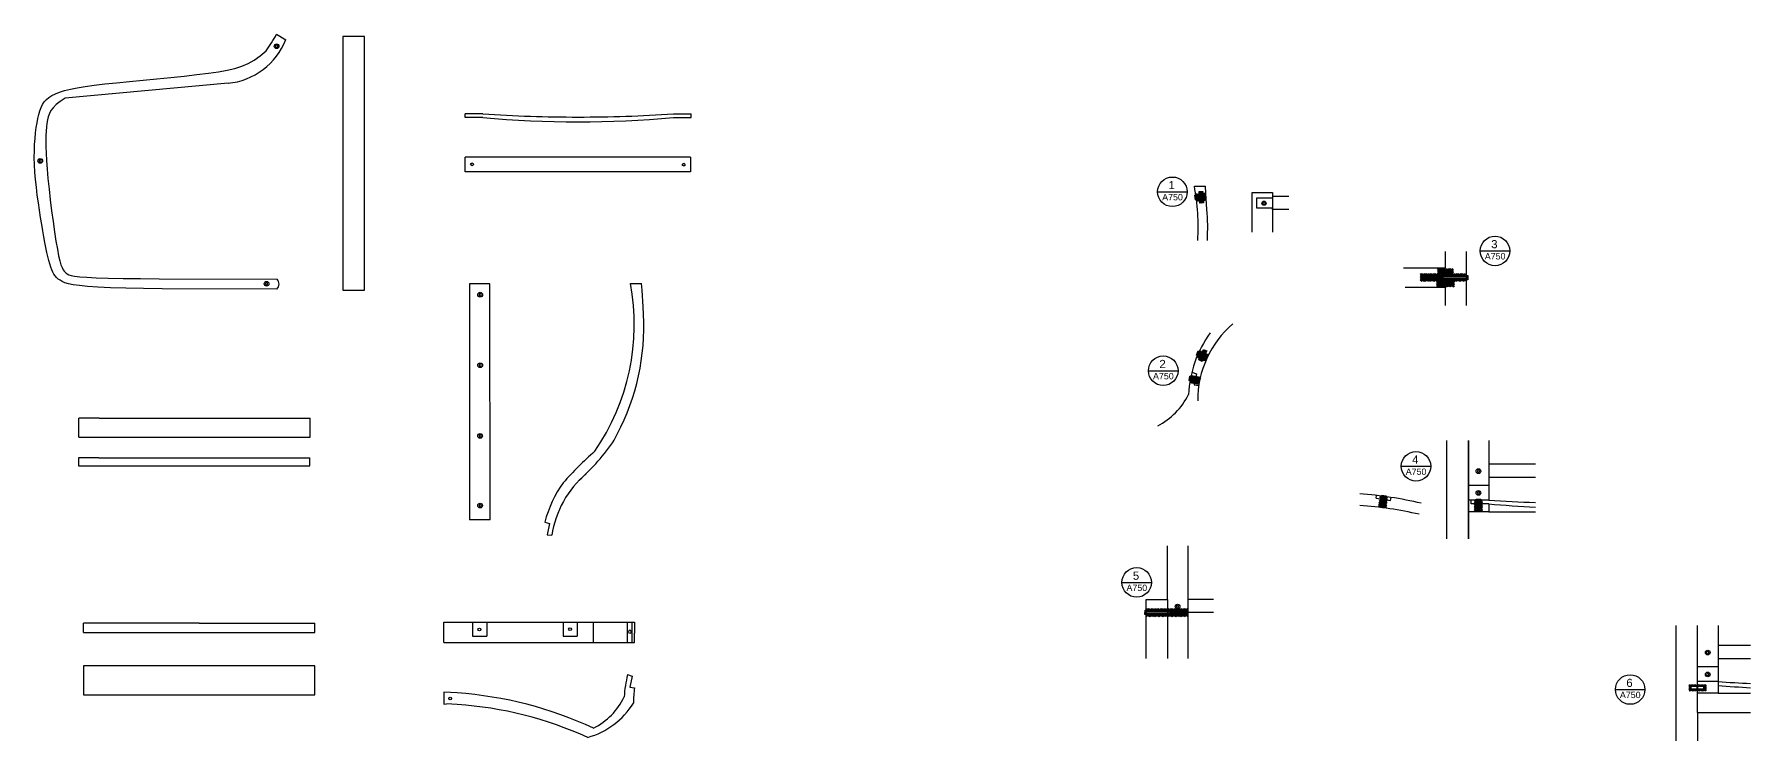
# Model space of a CAD drawing. Header units: centimetres. Extents: x 19 to 965, y 124 to 432.
# Drawn here: x 544.3 to 965, y 133.1 to 306.4 of the extents above; entities that cross this region are included whole.
import ezdxf
from ezdxf.enums import TextEntityAlignment as Align

# ---------------------------------------------------------------- set-up
doc = ezdxf.new("R2010")
doc.units = ezdxf.units.CM
doc.header["$MEASUREMENT"] = 0
doc.linetypes.add('HIDDEN2', pattern=[0.1875, 0.125, -0.0625])
for name, color, linetype, lineweight in [('A-ANNO-SYMB', 5, 'Continuous', 18), ('A-FURN', 8, 'Continuous', 18), ('linee di prospetto', 6, 'Continuous', 18), ('retini', 245, 'Continuous', 18)]:
    doc.layers.add(name, color=color, linetype=linetype, lineweight=lineweight)
doc.layers.add('viti e cerniere', color=3, linetype='Continuous')
doc.styles.get("Standard").update_dxf_attribs({"font": 'Arial.ttf'})

msp = doc.modelspace()

# ---------------------------------------------------------------- hatches: boundary and pattern name
at = {"layer": 'retini'}
h = msp.add_hatch(dxfattribs=at)
h.set_pattern_fill('ANSI31', color=256, scale=0.7)
h.set_pattern_definition([(45, (622.10907, 24.98817), (-0.061871843, 0.061871843), [])])
h.paths.add_polyline_path([(829.88, 267.27), (829.02, 267.17), (829.1, 266.68), (829.91, 266.78)])
h.paths.add_polyline_path([(830.76, 267.37), (829.88, 267.27), (829.91, 266.78), (830.79, 266.9)])
h.paths.add_polyline_path([(831.45, 267.45), (830.76, 267.37), (830.79, 266.9), (831.18, 266.95), (831.26, 266.3), (830.83, 266.24), (830.87, 265.57), (831.56, 265.65)])
h.paths.add_polyline_path([(830.83, 266.24), (829.95, 266.11), (829.99, 265.48), (830.87, 265.57)])
h.paths.add_polyline_path([(829.95, 266.11), (829.18, 265.99), (829.26, 265.4), (829.99, 265.48)])
h = msp.add_hatch(dxfattribs=at)
h.set_pattern_fill('ANSI31', color=256)
h.set_pattern_definition([(45, (622.10907, 24.98817), (-0.08838835, 0.08838835), [])])
h.paths.add_polyline_path([(830.73, 267.82), (829.85, 267.76), (829.88, 267.27), (830.76, 267.37)])
h.paths.add_polyline_path([(830.87, 265.57), (829.99, 265.48), (830.02, 264.96), (830.91, 265.02)])
h = msp.add_hatch(dxfattribs=at)
h.set_pattern_fill('ANSI31', color=256, scale=0.7, angle=-30.7874)
h.set_pattern_definition([(14.21258, (528.271155, 126.68228), (-0.02148302, 0.084821753), [])])
h.paths.add_polyline_path([(830.78, 228.47), (829.99, 228.82), (829.8, 228.36), (830.55, 228.04)])
h.paths.add_polyline_path([(831.58, 228.11), (830.78, 228.47), (830.55, 228.04), (831.37, 227.68)])
h.paths.add_polyline_path([(832.22, 227.82), (831.58, 228.11), (831.37, 227.68), (831.73, 227.53), (831.47, 226.93), (831.06, 227.1), (830.76, 226.5), (831.38, 226.22)])
h.paths.add_polyline_path([(831.06, 227.1), (830.24, 227.44), (829.95, 226.87), (830.76, 226.5)])
h.paths.add_polyline_path([(830.24, 227.44), (829.52, 227.73), (829.28, 227.18), (829.95, 226.87)])
h = msp.add_hatch(dxfattribs=at)
h.set_pattern_fill('ANSI31', color=256, scale=1.5)
h.set_pattern_definition([(45, (642.47346, 37.89334), (-0.13258252, 0.13258252), [])])
h.paths.add_polyline_path([(831.7, 228.68), (830.89, 229.04), (830.67, 228.54), (831.48, 228.19)])
h.paths.add_polyline_path([(830.72, 226.49), (829.92, 226.86), (829.75, 226.48), (830.56, 226.12)])
h = msp.add_hatch(dxfattribs=at)
h.set_pattern_fill('ANSI31', color=256, scale=0.7, angle=-17.4463)
h.set_pattern_definition([(27.553725, (557.85968, 53.712), (-0.040475762, 0.077575529), [])])
h.paths.add_polyline_path([(828.71, 222.55), (827.86, 222.72), (827.79, 222.22), (828.6, 222.08)])
h.paths.add_polyline_path([(829.58, 222.39), (828.71, 222.55), (828.6, 222.08), (829.47, 221.93)])
h.paths.add_polyline_path([(830.27, 222.26), (829.58, 222.39), (829.47, 221.93), (829.86, 221.86), (829.74, 221.22), (829.31, 221.29), (829.15, 220.64), (829.82, 220.5)])
h.paths.add_polyline_path([(829.31, 221.29), (828.43, 221.43), (828.28, 220.81), (829.15, 220.64)])
h.paths.add_polyline_path([(828.43, 221.43), (827.66, 221.55), (827.56, 220.95), (828.28, 220.81)])
h = msp.add_hatch(dxfattribs=at)
h.set_pattern_fill('ANSI31', color=256, scale=2)
h.set_pattern_definition([(45, (635.38467, -137.8833), (-0.1767767, 0.1767767), [])])
h.paths.add_polyline_path([(897.95, 192.05), (897.28, 192.05), (897.28, 191.18), (897.95, 191.18)])
h.paths.add_polyline_path([(897.95, 191.18), (897.28, 191.18), (897.28, 189.35), (899.26, 189.35), (899.26, 191.18), (898.67, 191.18), (898.67, 189.94), (897.95, 189.94)])
h.paths.add_polyline_path([(899.26, 192.03), (898.67, 192.05), (898.67, 191.18), (899.26, 191.18)])
h = msp.add_hatch(dxfattribs=at)
h.set_pattern_fill('ANSI31', color=256, scale=2)
h.paths.add_polyline_path([(822.05, 165.26), (822.08, 165.26), (822.08, 165.55), (816.91, 165.55), (816.9, 165), (822.05, 165)])
h.paths.add_polyline_path([(822.04, 164.15), (816.87, 164.15), (816.87, 163.52), (822.08, 163.52), (822.08, 163.86), (822.04, 163.86)])
h.paths.add_polyline_path([(824.22, 165.45), (824.11, 165.55), (822.08, 165.55), (822.08, 165.26), (822.29, 165.26), (822.29, 165.01), (826.86, 165.01), (826.86, 164.15), (822.3, 164.15), (822.3, 163.86), (822.08, 163.86), (822.08, 163.52), (827.02, 163.52), (827.02, 165.55), (824.97, 165.55), (824.77, 165.42), (824.5, 165.38)])

# ---------------------------------------------------------------- linework, layer by layer
at = {"layer": 'A-ANNO-SYMB', "linetype": 'Continuous', "lineweight": 20}
for centre in [(823.29, 267.73), (902.36, 253.22), (821.04, 223.83), (882.99, 200.4), (814.54, 171.91), (935.49, 145.63)]:
    msp.add_circle(centre, 3.62, dxfattribs=at)
at = {"layer": 'A-FURN'}
for p, q in [((603.72, 306.36), (605.96, 305.04)), ((595.2, 298.55), (596.75, 299.22)), ((596.75, 299.22), (598.23, 300.05)), ((598.23, 300.05), (599.7, 301.07)), ((599.7, 301.07), (601.2, 302.29)), ((561.6, 294.17), (564.5, 294.49)), ((564.5, 294.49), (567.66, 294.81)), ((567.66, 294.81), (570.99, 295.13)), ((570.99, 295.13), (574.4, 295.46)), ((574.4, 295.46), (577.79, 295.79)), ((577.79, 295.79), (581.09, 296.12)), ((581.09, 296.12), (584.19, 296.46)), ((584.19, 296.46), (587.01, 296.81)), ((587.01, 296.81), (589.47, 297.16)), ((589.47, 297.16), (591.62, 297.55)), ((591.62, 297.55), (593.51, 298)), ((593.51, 298), (595.2, 298.55)), ((546.79, 289.76), (547.31, 290.34)), ((547.31, 290.34), (547.92, 290.86)), ((547.92, 290.86), (548.66, 291.33)), ((548.66, 291.33), (549.52, 291.77)), ((549.52, 291.77), (550.55, 292.17)), ((550.55, 292.17), (551.76, 292.55)), ((551.92, 290.69), (550.68, 289.88)), ((551.76, 292.55), (553.19, 292.9)), ((591.83, 294.34), (551.92, 290.69)), ((553.19, 292.9), (554.86, 293.23)), ((554.86, 293.23), (556.8, 293.55)), ((556.8, 293.55), (559.04, 293.86)), ((559.04, 293.86), (561.6, 294.17)), ((545.22, 285.74), (545.45, 286.72)), ((545.45, 286.72), (545.71, 287.6)), ((545.71, 287.6), (546.01, 288.4)), ((546.01, 288.4), (546.36, 289.12)), ((546.36, 289.12), (546.79, 289.76)), ((547.76, 286.14), (547.58, 285.35)), ((548.03, 286.89), (547.76, 286.14)), ((548.42, 287.63), (548.03, 286.89)), ((548.97, 288.36), (548.42, 287.63)), ((549.71, 289.11), (548.97, 288.36)), ((550.68, 289.88), (549.71, 289.11)), ((649.95, 285.93), (649.95, 286.84)), ((654.25, 286.84), (649.96, 286.84)), ((700.99, 286.84), (705.3, 286.84)), ((705.3, 285.93), (705.3, 286.84)), ((544.51, 280.79), (544.65, 282.17)), ((544.65, 282.17), (544.82, 283.46)), ((544.82, 283.46), (545.01, 284.65)), ((545.01, 284.65), (545.22, 285.74)), ((547.25, 282.63), (547.19, 281.52)), ((547.34, 283.62), (547.25, 282.63)), ((547.45, 284.51), (547.34, 283.62)), ((547.58, 285.35), (547.45, 284.51)), ((654.25, 285.93), (649.95, 285.93)), ((700.99, 285.93), (705.3, 285.93)), ((544.34, 276.1), (544.35, 277.75)), ((544.35, 277.75), (544.41, 279.31)), ((544.41, 279.31), (544.51, 280.79)), ((547.19, 281.52), (547.16, 280.28)), ((547.16, 280.28), (547.17, 278.86)), ((547.17, 278.86), (547.22, 277.24)), ((544.39, 274.37), (544.34, 276.1)), ((544.49, 272.57), (544.39, 274.37)), ((547.22, 277.24), (547.32, 275.4)), ((547.32, 275.4), (547.47, 273.3)), ((705.17, 276.2), (649.97, 276.2)), ((649.97, 272.61), (649.97, 276.2)), ((705.17, 276.2), (705.17, 272.61)), ((544.65, 270.71), (544.49, 272.57)), ((544.85, 268.82), (544.65, 270.71)), ((547.47, 273.3), (547.69, 270.95)), ((547.69, 270.95), (547.95, 268.39)), ((705.17, 272.61), (649.97, 272.61)), ((545.08, 266.92), (544.85, 268.82)), ((545.34, 265.04), (545.08, 266.92)), ((545.61, 263.2), (545.34, 265.04)), ((547.95, 268.39), (548.26, 265.73)), ((548.26, 265.73), (548.59, 263.03)), ((828.67, 269.13), (831.39, 269.13)), ((831.5, 267.42), (831.39, 269.13)), ((831.75, 263.4), (831.5, 267.42)), ((842.83, 267.57), (847.83, 267.57)), ((844, 263.7), (844, 266.24)), ((844, 266.24), (847.84, 266.24)), ((847.83, 267.57), (847.83, 257.8)), ((847.85, 266.68), (851.86, 266.68)), ((847.85, 266.68), (847.85, 266.24)), ((545.89, 261.42), (545.61, 263.2)), ((546.17, 259.73), (545.89, 261.42)), ((548.59, 263.03), (548.94, 260.4)), ((847.84, 263.7), (844, 263.7)), ((847.85, 263.39), (847.84, 263.7)), ((851.86, 263.39), (847.85, 263.39)), ((546.44, 258.14), (546.17, 259.73)), ((546.7, 256.66), (546.44, 258.14)), ((546.96, 255.29), (546.7, 256.66)), ((548.94, 260.4), (549.3, 257.9)), ((549.3, 257.9), (549.65, 255.62)), ((547.2, 254.03), (546.96, 255.29)), ((547.45, 252.87), (547.2, 254.03)), ((547.68, 251.82), (547.45, 252.87)), ((549.65, 255.62), (549.99, 253.65)), ((549.99, 253.65), (550.3, 252.05)), ((547.92, 250.86), (547.68, 251.82)), ((548.15, 250.02), (547.92, 250.86)), ((548.38, 249.27), (548.15, 250.02)), ((548.62, 248.61), (548.38, 249.27)), ((548.87, 248.03), (548.62, 248.61)), ((550.3, 252.05), (550.6, 250.79)), ((550.6, 250.79), (550.87, 249.83)), ((550.87, 249.83), (551.13, 249.12)), ((551.13, 249.12), (551.39, 248.6)), ((551.39, 248.6), (551.64, 248.23)), ((551.64, 248.23), (551.89, 247.97)), ((879.95, 249.05), (890.15, 249.05)), ((890.15, 248.65), (890.15, 249.05)), ((549.15, 247.53), (548.87, 248.03)), ((549.46, 247.08), (549.15, 247.53)), ((549.8, 246.69), (549.46, 247.08)), ((550.19, 246.33), (549.8, 246.69)), ((550.64, 246.01), (550.19, 246.33)), ((551.16, 245.71), (550.64, 246.01)), ((551.81, 245.43), (551.16, 245.71)), ((552.69, 245.17), (551.81, 245.43)), ((551.89, 247.97), (552.14, 247.76)), ((552.14, 247.76), (552.42, 247.57)), ((552.42, 247.57), (552.79, 247.38)), ((553.86, 244.93), (552.69, 245.17)), ((552.79, 247.38), (553.37, 247.21)), ((553.37, 247.21), (554.23, 247.05)), ((555.4, 244.72), (553.86, 244.93)), ((554.23, 247.05), (555.48, 246.9)), ((557.4, 244.52), (555.4, 244.72)), ((555.48, 246.9), (557.2, 246.77)), ((557.2, 246.77), (559.5, 246.65)), ((559.91, 244.35), (557.4, 244.52)), ((559.5, 246.65), (562.46, 246.56)), ((563.04, 244.2), (559.91, 244.35)), ((562.46, 246.56), (566.13, 246.48)), ((566.8, 244.08), (563.04, 244.2)), ((566.13, 246.48), (570.37, 246.42)), ((571.07, 243.98), (566.8, 244.08)), ((570.37, 246.42), (574.97, 246.36)), ((574.97, 246.36), (603.84, 246.26)), ((656.02, 245.18), (651.02, 245.18)), ((651.04, 245.18), (651.04, 187.27)), ((690.48, 245.27), (693.2, 245.27)), ((693.31, 243.56), (693.2, 245.27)), ((880.33, 244.34), (890.16, 244.34)), ((890.16, 247), (890.15, 247.87)), ((890.16, 245.46), (890.16, 246.29)), ((890.16, 244.34), (890.16, 244.67)), ((575.65, 243.91), (571.07, 243.98)), ((603.8, 243.87), (575.65, 243.91)), ((693.56, 239.53), (693.31, 243.56)), ((828.05, 223.45), (829.18, 223.09)), ((829.18, 223.09), (828.95, 222.02)), ((828.81, 221.39), (828.59, 220.35)), ((828.59, 220.35), (829.75, 220.24)), ((560.24, 212.21), (555.24, 212.21)), ((555.24, 207.5), (555.24, 212.21)), ((560.24, 212.21), (606.98, 212.21)), ((606.98, 212.21), (611.98, 212.21)), ((611.98, 207.5), (611.98, 212.21)), ((555.24, 207.5), (611.98, 207.5)), ((686.49, 206.82), (688.13, 210.04)), ((900.84, 206.76), (900.84, 193.41)), ((560.17, 202.47), (555.17, 202.47)), ((555.17, 202.47), (555.17, 200.5)), ((560.17, 202.47), (606.91, 202.47)), ((606.91, 202.47), (611.91, 202.47)), ((611.89, 200.5), (611.91, 202.47)), ((555.17, 200.5), (611.89, 200.5)), ((900.84, 195.67), (895.84, 195.67)), ((873.22, 192.54), (873.32, 193.23)), ((873.22, 192.54), (874.7, 192.33)), ((875.35, 192.24), (876.78, 192.03)), ((876.78, 192.03), (876.89, 192.75)), ((895.84, 192.08), (895.84, 189.22)), ((900.84, 193.41), (900.84, 192.08)), ((900.84, 191.17), (900.84, 189.22)), ((656.04, 187.27), (651.04, 187.27)), ((669.48, 186.69), (670.63, 186.33)), ((670.63, 186.33), (670.03, 183.59)), ((900.84, 189.22), (895.84, 189.22)), ((900.84, 189.22), (912.28, 189.22)), ((670.03, 183.59), (671.19, 183.47)), ((827.08, 180.91), (827.08, 153.26)), ((833.4, 167.7), (827.08, 167.7)), ((827.08, 164.62), (833.4, 164.62)), ((584.74, 161.91), (556.39, 161.91)), ((556.39, 159.64), (556.39, 161.91)), ((584.78, 161.91), (613.13, 161.91)), ((613.13, 159.64), (613.13, 161.91)), ((644.75, 157.19), (644.75, 162.19)), ((644.75, 162.19), (691.47, 162.19)), ((651.71, 162.19), (651.71, 158.76)), ((655.29, 162.19), (655.29, 158.76)), ((673.93, 162.19), (673.93, 158.76)), ((677.36, 162.19), (677.36, 158.76)), ((681.4, 157.19), (681.4, 162.19)), ((689.75, 157.19), (689.75, 162.19)), ((690.9, 157.19), (690.9, 162.19)), ((691.47, 162.19), (691.47, 159.43)), ((957.03, 161.38), (957.03, 148.9)), ((556.39, 159.64), (613.13, 159.64)), ((644.75, 157.19), (691.47, 157.19)), ((651.71, 158.76), (655.29, 158.76)), ((673.93, 158.76), (677.36, 158.76)), ((691.47, 157.19), (691.47, 159.43)), ((556.39, 151.47), (556.39, 144.36)), ((613.13, 151.47), (556.39, 151.47)), ((613.13, 144.36), (613.13, 151.47)), ((689.75, 149.3), (690.9, 148.94)), ((690.9, 148.94), (690.3, 146.2)), ((957.03, 151.17), (952.03, 151.17)), ((957.03, 147.57), (952.03, 147.57)), ((957.03, 148.9), (957.03, 144.71)), ((556.39, 144.36), (613.13, 144.36)), ((647.97, 144.83), (644.75, 145.02)), ((644.75, 145.02), (644.75, 142.07)), ((690.3, 146.2), (691.47, 146.08)), ((957.03, 144.71), (952.03, 144.71)), ((957.03, 144.71), (965.02, 144.71)), ((644.75, 142.07), (645.4, 142.11)), ((648.01, 141.97), (645.4, 142.11)), ((952.03, 140), (965.02, 140))]:
    msp.add_line(p, q, dxfattribs=at)
at = {"layer": 'A-FURN', "linetype": 'Continuous', "lineweight": 20}
for p, q in [((819.67, 267.73), (826.91, 267.73)), ((898.74, 253.22), (905.99, 253.22)), ((817.42, 223.83), (824.66, 223.83)), ((879.37, 200.4), (886.61, 200.4)), ((810.92, 171.91), (818.16, 171.91)), ((931.87, 145.63), (939.11, 145.63))]:
    msp.add_line(p, q, dxfattribs=at)
at = {"layer": 'A-FURN'}
msp.add_lwpolyline([(625.24, 305.79), (620, 305.79), (620, 243.57), (625.24, 243.57)], close=True, dxfattribs=at)
for points in [[(829.91, 266.78), (829.85, 267.76), (830.73, 267.82), (830.79, 266.89)], [(830.83, 266.25), (830.91, 265.02), (830.02, 264.96), (829.95, 266.14)], [(842.83, 257.8), (842.83, 267.57)], [(890.16, 253.11), (890.16, 249.05)], [(895.4, 239.83), (895.4, 253.11)], [(656.04, 187.27), (656.02, 245.18)], [(890.16, 244.34), (890.16, 239.83)], [(831.02, 227.15), (830.56, 226.12), (829.75, 226.48), (830.2, 227.5)], [(830.46, 228.08), (830.89, 229.04), (831.7, 228.68), (831.27, 227.72)], [(890.59, 182.6), (890.59, 206.76)], [(895.84, 182.6), (895.84, 206.76)], [(895.84, 206.76), (895.84, 182.6)], [(822.08, 167.72), (822.08, 180.91)], [(816.83, 153.26), (816.83, 167.72), (822.08, 167.72), (822.08, 164.92)], [(822.08, 164.21), (822.08, 153.26)], [(946.79, 133.09), (946.79, 161.38)], [(952.03, 146.65), (952.03, 161.38)], [(952.03, 140), (952.03, 145.59)], [(952.03, 140), (952.03, 133.09)]]:
    msp.add_lwpolyline(points, dxfattribs=at)
for centre, radius, start, end in [((590.12, 311.27), 17.02, 275.7606, 338.5455), ((555.89, 333.46), 54.98, 325.4721, 330.4573), ((677.7, 644.37), 358.31, 266.2477, 269.9874), ((677.54, 644.37), 358.31, 270.0126, 273.7523), ((677.62, 547.48), 262.59, 264.894, 275.106), ((774.61, 259.1), 54.98, 356.5702, 10.512), ((774.25, 258.74), 57.69, 357.0939, 4.6352), ((602.7, 245.09), 1.64, 312.292, 45.8833), ((636.42, 235.24), 54.98, 325.4721, 10.512), ((636.06, 234.87), 57.69, 334.5028, 4.6352), ((855.7, 216.44), 28.54, 144.2369, 176.8633), ((854.03, 216.62), 24.55, 130.3741, 180.3061), ((812.3, 225.11), 16.51, 296.549, 334.5033), ((642.28, 236.8), 53.42, 311.8195, 325.8553), ((743.53, 134.45), 93.11, 131.5997, 138.3285), ((695.48, 179.85), 24.55, 130.3741, 171.5156), ((697.14, 179.67), 28.54, 144.2369, 165.7596), ((862.07, 97.16), 96.74, 76.7196, 85.7744), ((863.14, 99.28), 91.7, 76.9748, 86.1825), ((717.42, 142.28), 28.54, 165.7596, 176.8633), ((640.84, 48.35), 96.74, 65.2149, 85.7744), ((674.02, 150.95), 16.51, 296.549, 334.5033), ((715.75, 142.46), 24.55, 171.5156, 180.3061), ((641.91, 50.47), 91.7, 65.4656, 86.1825), ((674.73, 152.56), 19.39, 285.7331, 328.1506)]:
    msp.add_arc(centre, radius, start, end, dxfattribs=at)
at = {"layer": 'linee di prospetto'}
for p, q in [((829.07, 266.66), (831.2, 266.94)), ((831.27, 266.31), (829.15, 266.03)), ((831.2, 266.94), (831.27, 266.31)), ((890.14, 248.65), (888.71, 248.65)), ((888.71, 248.65), (888.71, 247.88)), ((890.14, 248.65), (891.59, 248.65)), ((891.59, 248.65), (891.59, 247.87)), ((884.97, 247), (890.16, 247)), ((884.97, 247), (884.97, 246.29)), ((890.16, 246.29), (884.97, 246.29)), ((890.11, 245.46), (888.62, 245.46)), ((888.62, 245.46), (888.62, 244.67)), ((888.62, 244.67), (890.13, 244.67)), ((888.71, 247.88), (890.14, 247.87)), ((890.11, 245.46), (891.48, 245.46)), ((891.48, 244.67), (890.13, 244.67)), ((891.59, 247.87), (890.14, 247.87)), ((895.4, 246.29), (890.15, 246.29)), ((890.16, 247), (895.4, 247)), ((891.48, 245.46), (891.48, 244.67)), ((831.48, 226.95), (829.51, 227.8)), ((829.77, 228.38), (831.73, 227.52)), ((831.73, 227.52), (831.48, 226.95)), ((829.74, 221.22), (827.64, 221.61)), ((829.85, 221.86), (827.75, 222.25)), ((829.85, 221.86), (829.74, 221.22)), ((900.84, 201.02), (912.28, 201.02)), ((900.84, 197.72), (912.28, 197.72)), ((874.79, 193.04), (874.51, 190.92)), ((874.51, 190.92), (875.17, 190.84)), ((875.17, 190.84), (875.45, 192.96)), ((900.84, 192.08), (895.84, 192.08)), ((896.54, 191.17), (896.54, 192.08)), ((897.96, 191.17), (896.54, 191.17)), ((897.96, 192.06), (897.96, 189.94)), ((897.96, 189.94), (898.66, 189.94)), ((898.66, 189.94), (898.66, 192.06)), ((900.84, 191.17), (898.66, 191.17)), ((816.83, 164.92), (822.08, 164.92)), ((822.08, 164.21), (816.83, 164.21)), ((822.08, 164.92), (822.08, 164.92)), ((822.08, 164.21), (822.08, 164.21)), ((822.26, 164.92), (826.8, 164.92)), ((826.8, 164.21), (822.26, 164.21)), ((826.8, 164.92), (826.8, 164.21)), ((957.03, 156.52), (965.02, 156.52)), ((957.03, 153.22), (965.02, 153.22))]:
    msp.add_line(p, q, dxfattribs=at)
msp.add_lwpolyline([(950.26, 146.65), (953.68, 146.65), (953.68, 145.59), (950.26, 145.59)], close=True, dxfattribs=at)
for centre, radius, start, end in [((924.29, 549.62), 358.31, 266.2477, 268.0788), ((924.21, 452.72), 262.59, 264.894, 267.3952), ((980.48, 505.11), 358.31, 266.2477, 267.5271), ((980.4, 408.21), 262.59, 264.894, 266.642)]:
    msp.add_arc(centre, radius, start, end, dxfattribs=at)
at = {"layer": 'retini', "linetype": 'Continuous'}
for p, q in [((888.27, 248.69), (888.45, 248.87)), ((888.27, 248.34), (888.81, 248.87)), ((888.27, 247.99), (888.71, 248.43)), ((888.93, 248.65), (889.16, 248.87)), ((889.29, 248.65), (889.51, 248.87)), ((889.64, 248.65), (889.87, 248.87)), ((889.99, 248.65), (890.15, 248.81)), ((890.15, 248.81), (890.22, 248.87)), ((890.35, 248.65), (890.57, 248.87)), ((890.7, 248.65), (890.93, 248.87)), ((891.05, 248.65), (891.28, 248.87)), ((891.41, 248.65), (891.63, 248.87)), ((891.49, 247.67), (892.15, 248.33)), ((891.59, 248.48), (891.99, 248.87)), ((891.59, 248.13), (892.15, 248.69)), ((884.01, 247.61), (884.06, 247.67)), ((884.01, 247.26), (884.42, 247.67)), ((884.01, 246.91), (884.77, 247.67)), ((884.01, 246.55), (885.12, 247.67)), ((884.01, 246.2), (885.48, 247.67)), ((884.01, 245.85), (884.91, 246.74)), ((884.29, 245.77), (884.91, 246.39)), ((884.64, 245.77), (885.12, 246.24)), ((885, 245.77), (885.47, 246.24)), ((885.21, 247.05), (885.83, 247.67)), ((885.35, 245.77), (885.82, 246.24)), ((885.57, 247.05), (886.19, 247.67)), ((885.7, 245.77), (886.18, 246.24)), ((885.92, 247.05), (886.54, 247.67)), ((886.06, 245.77), (886.53, 246.24)), ((886.27, 247.05), (886.89, 247.67)), ((886.41, 245.77), (886.88, 246.24)), ((886.63, 247.05), (887.25, 247.67)), ((886.76, 245.77), (887.24, 246.24)), ((886.98, 247.05), (887.6, 247.67)), ((887.12, 245.77), (887.59, 246.24)), ((887.33, 247.05), (887.95, 247.67)), ((887.47, 245.77), (887.94, 246.24)), ((887.69, 247.05), (888.31, 247.67)), ((887.82, 245.77), (888.26, 246.2)), ((888.03, 245.62), (888.18, 245.77)), ((888.03, 245.27), (888.53, 245.77)), ((888.03, 244.92), (888.88, 245.77)), ((888.03, 244.56), (888.62, 245.16)), ((888.04, 247.05), (888.66, 247.67)), ((888.18, 245.77), (888.65, 246.24)), ((888.22, 244.4), (888.62, 244.8)), ((888.31, 247.67), (888.71, 248.07)), ((888.4, 247.06), (889.01, 247.67)), ((888.53, 245.77), (889, 246.24)), ((888.58, 244.4), (888.84, 244.67)), ((888.66, 247.67), (888.87, 247.88)), ((888.75, 247.05), (889.37, 247.67)), ((888.88, 245.77), (889.36, 246.24)), ((888.93, 245.46), (889.24, 245.77)), ((888.93, 244.4), (889.2, 244.67)), ((889.01, 247.67), (889.22, 247.88)), ((889.1, 247.05), (889.72, 247.67)), ((889.24, 245.77), (889.71, 246.24)), ((889.28, 245.46), (889.59, 245.77)), ((889.28, 244.4), (889.55, 244.67)), ((889.37, 247.67), (889.57, 247.88)), ((889.45, 247.05), (890.07, 247.67)), ((889.59, 245.77), (890.06, 246.24)), ((889.63, 245.46), (889.95, 245.77)), ((889.64, 244.4), (889.9, 244.67)), ((889.72, 247.67), (889.93, 247.87)), ((889.81, 247.05), (890.16, 247.4)), ((889.95, 245.77), (890.16, 245.98)), ((889.99, 245.46), (890.16, 245.63)), ((889.99, 244.4), (890.16, 244.57)), ((890.07, 247.67), (890.15, 247.75)), ((890.15, 247.75), (890.28, 247.87)), ((890.16, 247.4), (890.43, 247.67)), ((890.16, 247.05), (890.78, 247.67)), ((890.16, 245.98), (890.42, 246.24)), ((890.16, 245.63), (890.3, 245.77)), ((890.16, 244.57), (890.26, 244.67)), ((890.3, 245.77), (890.77, 246.24)), ((890.34, 245.46), (890.65, 245.77)), ((890.34, 244.4), (890.61, 244.67)), ((890.43, 247.67), (890.63, 247.87)), ((890.52, 247.05), (891.13, 247.67)), ((890.65, 245.77), (891.13, 246.24)), ((890.7, 245.46), (891.01, 245.77)), ((890.7, 244.4), (890.96, 244.67)), ((890.78, 247.67), (890.99, 247.87)), ((890.87, 247.05), (891.49, 247.67)), ((891.01, 245.77), (891.48, 246.24)), ((891.05, 245.46), (891.36, 245.77)), ((891.05, 244.4), (891.32, 244.67)), ((891.13, 247.67), (891.34, 247.87)), ((891.22, 247.05), (891.84, 247.67)), ((891.36, 245.77), (891.83, 246.24)), ((891.4, 245.46), (891.71, 245.77)), ((891.4, 244.4), (892.39, 245.38)), ((891.48, 245.18), (892.07, 245.77)), ((891.48, 244.83), (892.39, 245.74)), ((891.58, 247.05), (892.2, 247.67)), ((891.71, 245.77), (892.19, 246.24)), ((891.76, 244.4), (892.39, 245.03)), ((891.84, 247.67), (892.15, 247.98)), ((891.93, 247.05), (892.55, 247.67)), ((892.07, 245.77), (892.54, 246.24)), ((892.11, 244.4), (892.39, 244.68)), ((892.28, 247.05), (892.9, 247.67)), ((892.42, 245.77), (892.89, 246.24)), ((892.64, 247.05), (893.26, 247.67)), ((892.77, 245.77), (893.25, 246.24)), ((892.99, 247.05), (893.61, 247.67)), ((893.13, 245.77), (893.6, 246.24)), ((893.34, 247.05), (893.96, 247.67)), ((893.48, 245.77), (893.95, 246.24)), ((893.7, 247.05), (894.32, 247.67)), ((893.83, 245.77), (894.31, 246.24)), ((894.05, 247.05), (894.67, 247.67)), ((894.19, 245.77), (894.66, 246.24)), ((894.4, 247.05), (895.02, 247.67)), ((894.54, 245.77), (895.01, 246.24)), ((894.76, 247.05), (895.24, 247.53)), ((894.89, 245.77), (895.23, 246.1)), ((895.11, 247.05), (895.24, 247.18)), ((873.77, 190.59), (874.56, 191.37)), ((873.84, 191), (874.62, 191.78)), ((873.9, 191.42), (874.67, 192.19)), ((873.97, 191.84), (874.49, 192.36)), ((873.99, 190.44), (874.51, 190.96)), ((874.03, 192.26), (874.18, 192.4)), ((874.1, 192.68), (874.49, 193.06)), ((874.16, 193.1), (874.17, 193.11)), ((874.18, 192.4), (874.78, 193.01)), ((874.3, 190.4), (874.78, 190.88)), ((874.49, 192.36), (874.73, 192.6)), ((874.61, 190.36), (875.1, 190.85)), ((874.92, 190.32), (875.87, 191.26)), ((875.18, 190.93), (875.91, 191.66)), ((875.23, 191.34), (875.95, 192.06)), ((875.23, 190.28), (875.83, 190.87)), ((875.29, 191.75), (875.72, 192.18)), ((875.34, 192.15), (875.42, 192.23)), ((875.39, 192.56), (875.73, 192.89)), ((875.41, 192.92), (875.42, 192.94)), ((875.42, 192.23), (876.03, 192.85)), ((875.54, 190.23), (875.78, 190.47)), ((875.72, 192.18), (875.99, 192.45)), ((949.86, 146.59), (950.18, 146.91)), ((949.86, 146.24), (950.26, 146.64)), ((949.86, 145.88), (950.21, 146.22)), ((949.86, 145.53), (950.21, 145.87)), ((949.96, 145.27), (950.28, 145.59)), ((950.28, 146.65), (950.53, 146.91)), ((950.31, 145.27), (950.64, 145.59)), ((950.63, 146.65), (950.89, 146.91)), ((950.66, 145.27), (950.99, 145.59)), ((950.98, 146.65), (951.24, 146.91)), ((951.02, 145.27), (951.34, 145.59)), ((951.34, 146.65), (951.59, 146.91)), ((951.37, 145.27), (951.7, 145.59)), ((951.69, 146.65), (951.95, 146.91)), ((951.72, 145.27), (952.03, 145.58)), ((952.03, 145.58), (952.05, 145.59)), ((952.05, 146.66), (952.3, 146.91)), ((952.08, 145.27), (952.4, 145.59)), ((952.4, 146.65), (952.66, 146.91)), ((952.43, 145.27), (952.76, 145.59)), ((952.75, 146.65), (953.01, 146.91)), ((952.79, 145.27), (953.11, 145.59)), ((953.11, 146.65), (953.36, 146.91)), ((953.14, 145.27), (953.46, 145.59)), ((953.46, 146.65), (953.72, 146.91)), ((953.49, 145.27), (954.16, 145.93)), ((953.7, 146.54), (954.07, 146.91)), ((953.75, 146.23), (954.16, 146.64)), ((953.75, 145.88), (954.16, 146.29)), ((953.85, 145.27), (954.16, 145.58))]:
    msp.add_line(p, q, dxfattribs=at)
at = {"layer": 'viti e cerniere'}
for p, q in [((829.06, 266.52), (829.11, 266.53)), ((829.17, 266.17), (829.32, 266.19)), ((829.22, 266.54), (829.37, 266.56)), ((829.43, 266.2), (829.58, 266.22)), ((829.49, 266.58), (829.63, 266.59)), ((829.7, 266.24), (829.84, 266.25)), ((829.96, 266.27), (830.11, 266.29)), ((830.22, 266.3), (830.37, 266.32)), ((830.48, 266.33), (830.63, 266.35)), ((830.74, 266.37), (830.89, 266.38)), ((831.01, 266.4), (831.15, 266.42)), ((831.11, 266.78), (831.06, 266.77)), ((831.15, 266.42), (831.11, 266.78)), ((888.85, 248.51), (888.92, 248.56)), ((888.85, 247.99), (888.85, 248.51)), ((889, 248.4), (891.34, 248.4)), ((889, 248.26), (891.34, 248.26)), ((891.43, 248.56), (891.49, 248.51)), ((891.49, 248.51), (891.49, 248)), ((885.02, 246.68), (885.41, 246.87)), ((885.41, 246.51), (885.02, 246.68)), ((885.56, 246.87), (885.41, 246.87)), ((885.46, 246.51), (885.41, 246.51)), ((885.82, 246.87), (885.67, 246.87)), ((886.09, 246.87), (885.94, 246.87)), ((886.35, 246.86), (886.2, 246.86)), ((886.61, 246.86), (886.46, 246.86)), ((886.88, 246.86), (886.73, 246.86)), ((887.14, 246.86), (886.99, 246.86)), ((887.41, 246.86), (887.26, 246.86)), ((887.67, 246.86), (887.52, 246.86)), ((887.93, 246.86), (887.78, 246.86)), ((888.2, 246.85), (888.05, 246.85)), ((888.46, 246.85), (888.31, 246.85)), ((888.73, 246.85), (888.58, 246.85)), ((888.8, 245.33), (888.86, 245.39)), ((888.8, 244.81), (888.8, 245.33)), ((888.86, 244.78), (888.8, 244.81)), ((888.99, 246.85), (888.84, 246.85)), ((888.92, 247.96), (888.85, 247.99)), ((888.95, 245.23), (891.29, 245.23)), ((888.95, 245.09), (891.29, 245.09)), ((888.95, 244.95), (891.29, 244.95)), ((889, 248.12), (891.34, 248.12)), ((889.25, 246.85), (889.1, 246.85)), ((889.42, 246.48), (889.27, 246.49)), ((889.52, 246.85), (889.37, 246.85)), ((889.53, 246.48), (895.43, 246.49)), ((889.63, 246.85), (895.43, 246.85)), ((891.37, 245.39), (891.43, 245.34)), ((891.43, 244.83), (891.37, 244.78)), ((891.49, 248), (891.43, 247.96)), ((891.43, 245.34), (891.43, 244.83)), ((829.63, 227.91), (829.77, 227.85)), ((829.72, 228.27), (829.76, 228.25)), ((829.87, 228.2), (830, 228.14)), ((829.87, 227.8), (830.01, 227.74)), ((830.11, 228.1), (830.24, 228.04)), ((830.12, 227.7), (830.25, 227.64)), ((830.36, 227.59), (830.5, 227.53)), ((830.6, 227.49), (830.74, 227.43)), ((830.84, 227.38), (830.98, 227.32)), ((831.09, 227.28), (831.22, 227.22)), ((831.33, 227.17), (831.46, 227.12)), ((831.46, 227.12), (831.61, 227.45)), ((831.61, 227.45), (831.56, 227.47)), ((827.73, 222.11), (827.78, 222.11)), ((827.73, 221.75), (827.88, 221.72)), ((827.89, 222.09), (828.04, 222.06)), ((827.99, 221.7), (828.14, 221.67)), ((828.15, 222.04), (828.3, 222.01)), ((828.25, 221.65), (828.4, 221.63)), ((828.51, 221.61), (828.66, 221.58)), ((828.77, 221.56), (828.92, 221.53)), ((829.03, 221.51), (829.18, 221.49)), ((829.29, 221.47), (829.44, 221.44)), ((829.55, 221.42), (829.7, 221.4)), ((829.7, 221.4), (829.76, 221.76)), ((829.76, 221.76), (829.71, 221.76)), ((874.68, 191.13), (874.66, 190.98)), ((874.66, 190.98), (875.02, 190.94)), ((874.71, 191.39), (874.69, 191.25)), ((874.74, 191.66), (874.73, 191.51)), ((874.78, 191.92), (874.76, 191.77)), ((874.81, 192.18), (874.79, 192.03)), ((874.84, 192.44), (874.82, 192.29)), ((874.88, 192.7), (874.86, 192.56)), ((874.91, 192.97), (874.89, 192.82)), ((875.02, 190.94), (875.03, 190.99)), ((875.22, 192.56), (875.21, 192.41)), ((875.26, 192.82), (875.24, 192.68)), ((875.28, 192.99), (875.27, 192.94)), ((898.14, 190.16), (898.13, 190.01)), ((898.13, 190.01), (898.5, 190)), ((898.15, 192), (898.14, 191.86)), ((898.14, 191.74), (898.14, 191.59)), ((898.14, 191.48), (898.14, 191.33)), ((898.14, 191.21), (898.14, 191.06)), ((898.14, 190.95), (898.14, 190.8)), ((898.14, 190.68), (898.14, 190.54)), ((898.14, 190.42), (898.14, 190.27)), ((898.5, 190), (898.5, 190.06)), ((898.51, 192.07), (898.51, 192.02)), ((898.51, 191.91), (898.51, 191.76)), ((898.51, 191.64), (898.51, 191.49)), ((822.08, 164.75), (816.82, 164.75)), ((822.08, 164.39), (816.82, 164.39)), ((822.72, 164.75), (822.26, 164.75)), ((822.62, 164.39), (822.26, 164.39)), ((822.73, 164.39), (822.88, 164.39)), ((823, 164.39), (823.15, 164.39)), ((823.26, 164.39), (823.41, 164.39)), ((823.53, 164.39), (823.67, 164.39)), ((823.79, 164.39), (823.94, 164.38)), ((824.05, 164.38), (824.2, 164.38)), ((824.32, 164.38), (824.47, 164.38)), ((824.58, 164.38), (824.73, 164.38)), ((824.85, 164.38), (824.99, 164.38)), ((825.11, 164.38), (825.26, 164.38)), ((825.37, 164.38), (825.52, 164.38)), ((825.64, 164.38), (825.79, 164.37)), ((825.9, 164.37), (826.05, 164.37)), ((826.17, 164.37), (826.31, 164.37)), ((826.26, 164.73), (826.32, 164.73)), ((826.7, 164.56), (826.31, 164.37)), ((826.32, 164.73), (826.7, 164.56)), ((950.36, 146.43), (950.45, 146.49)), ((950.36, 145.8), (950.36, 146.43)), ((950.45, 145.76), (950.36, 145.8)), ((953.48, 146.49), (953.56, 146.43)), ((953.56, 145.81), (953.48, 145.76)), ((953.56, 146.43), (953.56, 145.81))]:
    msp.add_line(p, q, dxfattribs=at)
for points in [[(603.46, 303.27), (603.72, 303.11), (603.99, 303.27), (603.99, 303.57), (603.73, 303.73), (603.46, 303.57)], [(545.53, 275.14), (545.79, 274.98), (546.06, 275.13), (546.06, 275.44), (545.79, 275.59), (545.53, 275.44)], [(829.15, 265.79), (828.91, 265.76), (828.78, 266.86), (829.02, 266.89)], [(845.49, 264.76), (845.76, 264.61), (846.02, 264.76), (846.02, 265.07), (845.76, 265.22), (845.49, 265.07)], [(601, 245.02), (601.26, 244.87), (601.53, 245.02), (601.53, 245.32), (601.26, 245.48), (601, 245.33)], [(895.43, 247.23), (895.68, 247.22), (895.67, 246.12), (895.43, 246.12)], [(653.35, 242.34), (653.62, 242.18), (653.88, 242.33), (653.88, 242.64), (653.62, 242.79), (653.36, 242.64)], [(829.42, 227.59), (829.2, 227.69), (829.64, 228.7), (829.86, 228.61)], [(653.34, 225.03), (653.61, 224.88), (653.87, 225.03), (653.88, 225.34), (653.61, 225.49), (653.35, 225.34)], [(827.6, 221.39), (827.36, 221.43), (827.55, 222.52), (827.79, 222.48)], [(653.34, 207.68), (653.61, 207.52), (653.87, 207.67), (653.88, 207.98), (653.61, 208.13), (653.35, 207.98)], [(898.04, 199.05), (898.3, 198.89), (898.57, 199.04), (898.57, 199.35), (898.3, 199.5), (898.04, 199.35)], [(898.04, 193.7), (898.3, 193.55), (898.57, 193.7), (898.57, 194.01), (898.31, 194.16), (898.04, 194.01)], [(653.34, 190.62), (653.61, 190.47), (653.87, 190.62), (653.87, 190.93), (653.61, 191.08), (653.35, 190.93)], [(874.55, 193.08), (874.58, 193.32), (875.68, 193.18), (875.65, 192.94)], [(897.77, 192.08), (897.77, 192.32), (898.88, 192.31), (898.88, 192.07)], [(816.82, 164.01), (816.57, 164.01), (816.58, 165.12), (816.82, 165.12)], [(822.26, 165.2), (822.08, 165.2), (822.08, 163.9), (822.26, 163.9)], [(824.28, 165.83), (824.54, 165.68), (824.81, 165.83), (824.81, 166.14), (824.54, 166.29), (824.28, 166.14)], [(954.23, 154.54), (954.49, 154.39), (954.76, 154.54), (954.76, 154.85), (954.5, 155), (954.23, 154.85)], [(954.23, 149.2), (954.5, 149.05), (954.76, 149.2), (954.76, 149.5), (954.5, 149.66), (954.24, 149.51)], [(952.01, 145.63), (951.92, 145.63), (951.92, 146.62), (952.01, 146.62)]]:
    msp.add_lwpolyline(points, close=True, dxfattribs=at)
for points in [[(829.08, 266.34), (829.11, 266.53), (829.21, 266.65)], [(829.11, 266.1), (829.17, 266.17), (829.22, 266.54), (829.21, 266.65), (829.1, 266.19)], [(829.33, 266.08), (829.43, 266.2), (829.49, 266.58), (829.47, 266.69), (829.33, 266.08), (829.32, 266.19), (829.37, 266.56), (829.47, 266.69)], [(829.6, 266.11), (829.7, 266.24), (829.75, 266.61), (829.74, 266.72), (829.6, 266.11), (829.58, 266.22), (829.63, 266.59), (829.74, 266.72)], [(829.86, 266.15), (829.96, 266.27), (830.01, 266.64), (830, 266.75), (829.86, 266.15), (829.84, 266.25), (829.9, 266.63), (830, 266.75)], [(830.12, 266.18), (830.22, 266.3), (830.27, 266.67), (830.26, 266.78), (830.12, 266.18), (830.11, 266.29), (830.16, 266.66), (830.26, 266.78)], [(830.38, 266.21), (830.48, 266.33), (830.53, 266.71), (830.52, 266.81), (830.38, 266.21), (830.37, 266.32), (830.42, 266.69), (830.52, 266.81)], [(830.64, 266.24), (830.74, 266.37), (830.8, 266.74), (830.78, 266.85), (830.64, 266.24), (830.63, 266.35), (830.68, 266.72), (830.78, 266.85)], [(830.91, 266.27), (831.01, 266.4), (831.06, 266.77), (831.05, 266.88), (830.91, 266.27), (830.89, 266.38), (830.94, 266.76), (831.05, 266.88)], [(890.21, 247.96), (888.92, 247.96), (888.92, 248.56), (890.21, 248.56)], [(890.21, 248.56), (891.43, 248.56), (891.43, 247.96), (890.21, 247.96)], [(885.67, 246.98), (885.56, 246.87), (885.46, 246.51), (885.46, 246.4), (885.67, 246.98), (885.67, 246.87), (885.57, 246.51), (885.46, 246.4)], [(885.94, 246.98), (885.82, 246.87), (885.72, 246.5), (885.72, 246.39), (885.94, 246.98), (885.94, 246.87), (885.84, 246.5), (885.72, 246.39)], [(886.2, 246.97), (886.09, 246.87), (885.99, 246.5), (885.99, 246.39), (886.2, 246.97), (886.2, 246.86), (886.1, 246.5), (885.99, 246.39)], [(886.46, 246.97), (886.35, 246.86), (886.25, 246.5), (886.25, 246.39), (886.46, 246.97), (886.46, 246.86), (886.36, 246.5), (886.25, 246.39)], [(886.73, 246.97), (886.61, 246.86), (886.51, 246.5), (886.51, 246.39), (886.73, 246.97), (886.73, 246.86), (886.63, 246.5), (886.51, 246.39)], [(886.99, 246.97), (886.88, 246.86), (886.78, 246.5), (886.78, 246.39), (886.99, 246.97), (886.99, 246.86), (886.89, 246.5), (886.78, 246.39)], [(887.26, 246.97), (887.14, 246.86), (887.04, 246.5), (887.04, 246.39), (887.26, 246.97), (887.26, 246.86), (887.16, 246.5), (887.04, 246.39)], [(887.52, 246.97), (887.41, 246.86), (887.31, 246.5), (887.31, 246.39), (887.52, 246.97), (887.52, 246.86), (887.42, 246.5), (887.31, 246.39)], [(887.78, 246.97), (887.67, 246.86), (887.57, 246.49), (887.57, 246.38), (887.78, 246.97), (887.78, 246.86), (887.68, 246.49), (887.57, 246.38)], [(888.05, 246.96), (887.93, 246.86), (887.83, 246.49), (887.83, 246.38), (888.05, 246.96), (888.05, 246.85), (887.95, 246.49), (887.83, 246.38)], [(888.31, 246.96), (888.2, 246.85), (888.1, 246.49), (888.1, 246.38), (888.31, 246.96), (888.31, 246.85), (888.21, 246.49), (888.1, 246.38)], [(888.58, 246.96), (888.46, 246.85), (888.36, 246.49), (888.36, 246.38), (888.58, 246.96), (888.58, 246.85), (888.48, 246.49), (888.36, 246.38)], [(888.84, 246.96), (888.73, 246.85), (888.63, 246.49), (888.63, 246.38), (888.84, 246.96), (888.84, 246.85), (888.74, 246.49), (888.63, 246.38)], [(890.15, 244.78), (888.86, 244.78), (888.86, 245.39), (890.15, 245.39)], [(889.1, 246.96), (888.99, 246.85), (888.89, 246.49), (888.89, 246.38), (889.1, 246.96), (889.1, 246.85), (889, 246.49), (888.89, 246.38)], [(889.37, 246.96), (889.25, 246.85), (889.15, 246.49), (889.15, 246.38), (889.37, 246.96), (889.37, 246.85), (889.27, 246.49), (889.15, 246.38)], [(889.63, 246.96), (889.52, 246.85), (889.42, 246.48), (889.42, 246.37), (889.63, 246.96), (889.63, 246.85), (889.53, 246.48), (889.42, 246.37)], [(890.15, 245.39), (891.37, 245.39), (891.37, 244.78), (890.15, 244.78)], [(829.55, 227.88), (829.63, 227.91), (829.87, 228.2), (829.91, 228.3), (829.58, 227.96)], [(829.64, 228.1), (829.76, 228.25), (829.91, 228.3)], [(829.72, 227.75), (829.87, 227.8), (830.11, 228.1), (830.15, 228.2), (829.72, 227.75), (829.77, 227.85), (830, 228.14), (830.15, 228.2)], [(829.97, 227.64), (830.12, 227.7), (830.35, 227.99), (830.39, 228.09), (829.97, 227.64), (830.01, 227.74), (830.24, 228.04), (830.39, 228.09)], [(830.21, 227.54), (830.36, 227.59), (830.59, 227.89), (830.64, 227.99), (830.21, 227.54), (830.25, 227.64), (830.49, 227.93), (830.64, 227.99)], [(830.45, 227.43), (830.6, 227.49), (830.83, 227.78), (830.88, 227.88), (830.45, 227.43), (830.5, 227.53), (830.73, 227.83), (830.88, 227.88)], [(830.69, 227.33), (830.84, 227.38), (831.08, 227.68), (831.12, 227.78), (830.69, 227.33), (830.74, 227.43), (830.97, 227.72), (831.12, 227.78)], [(830.94, 227.22), (831.09, 227.28), (831.32, 227.57), (831.36, 227.67), (830.94, 227.22), (830.98, 227.32), (831.21, 227.62), (831.36, 227.67)], [(831.18, 227.12), (831.33, 227.17), (831.56, 227.47), (831.61, 227.57), (831.18, 227.12), (831.22, 227.22), (831.46, 227.51), (831.61, 227.57)], [(827.65, 221.69), (827.73, 221.75), (827.89, 222.09), (827.91, 222.19), (827.67, 221.78)], [(827.7, 221.94), (827.78, 222.11), (827.91, 222.19)], [(827.86, 221.61), (827.99, 221.7), (828.15, 222.04), (828.17, 222.15), (827.86, 221.61), (827.88, 221.72), (828.04, 222.06), (828.17, 222.15)], [(828.12, 221.56), (828.25, 221.65), (828.41, 221.99), (828.43, 222.1), (828.12, 221.56), (828.14, 221.67), (828.3, 222.01), (828.43, 222.1)], [(828.38, 221.52), (828.51, 221.61), (828.67, 221.95), (828.69, 222.06), (828.38, 221.52), (828.4, 221.63), (828.56, 221.97), (828.69, 222.06)], [(828.64, 221.47), (828.77, 221.56), (828.93, 221.9), (828.95, 222.01), (828.64, 221.47), (828.66, 221.58), (828.82, 221.92), (828.95, 222.01)], [(828.9, 221.43), (829.03, 221.51), (829.19, 221.85), (829.21, 221.96), (828.9, 221.43), (828.92, 221.53), (829.08, 221.87), (829.21, 221.96)], [(829.16, 221.38), (829.29, 221.47), (829.45, 221.81), (829.47, 221.92), (829.16, 221.38), (829.18, 221.49), (829.34, 221.83), (829.47, 221.92)], [(829.42, 221.33), (829.55, 221.42), (829.71, 221.76), (829.73, 221.87), (829.42, 221.33), (829.44, 221.44), (829.6, 221.78), (829.73, 221.87)], [(874.58, 191.26), (874.68, 191.13), (875.03, 190.99), (875.14, 190.98), (874.58, 191.26), (874.69, 191.25), (875.04, 191.1), (875.14, 190.98)], [(874.62, 191.52), (874.71, 191.39), (875.06, 191.25), (875.17, 191.24), (874.62, 191.52), (874.73, 191.51), (875.07, 191.37), (875.17, 191.24)], [(874.65, 191.78), (874.74, 191.66), (875.09, 191.51), (875.2, 191.5), (874.65, 191.78), (874.76, 191.77), (875.11, 191.63), (875.2, 191.5)], [(874.68, 192.05), (874.78, 191.92), (875.12, 191.78), (875.23, 191.76), (874.68, 192.05), (874.79, 192.03), (875.14, 191.89), (875.23, 191.76)], [(874.72, 192.31), (874.81, 192.18), (875.16, 192.04), (875.27, 192.02), (874.72, 192.31), (874.82, 192.29), (875.17, 192.15), (875.27, 192.02)], [(874.75, 192.57), (874.84, 192.44), (875.19, 192.3), (875.3, 192.29), (874.75, 192.57), (874.86, 192.56), (875.21, 192.41), (875.3, 192.29)], [(874.78, 192.83), (874.88, 192.7), (875.22, 192.56), (875.33, 192.55), (874.78, 192.83), (874.89, 192.82), (875.24, 192.68), (875.33, 192.55)], [(874.85, 193.04), (874.91, 192.97), (875.26, 192.82), (875.37, 192.81), (874.94, 193.03)], [(875.1, 193.01), (875.27, 192.94), (875.37, 192.81)], [(898.03, 191.86), (898.14, 191.74), (898.51, 191.64), (898.62, 191.64), (898.03, 191.86), (898.14, 191.86), (898.51, 191.76), (898.62, 191.64)], [(898.03, 191.59), (898.14, 191.48), (898.51, 191.38), (898.62, 191.38), (898.03, 191.59), (898.14, 191.59), (898.51, 191.49), (898.62, 191.38)], [(898.03, 191.33), (898.14, 191.21), (898.5, 191.11), (898.61, 191.11), (898.03, 191.33), (898.14, 191.33), (898.5, 191.23), (898.61, 191.11)], [(898.03, 191.06), (898.14, 190.95), (898.5, 190.85), (898.61, 190.85), (898.03, 191.06), (898.14, 191.06), (898.5, 190.96), (898.61, 190.85)], [(898.03, 190.8), (898.14, 190.68), (898.5, 190.59), (898.61, 190.59), (898.03, 190.8), (898.14, 190.8), (898.5, 190.7), (898.61, 190.59)], [(898.03, 190.54), (898.14, 190.42), (898.5, 190.32), (898.61, 190.32), (898.03, 190.54), (898.14, 190.54), (898.5, 190.44), (898.61, 190.32)], [(898.03, 190.27), (898.14, 190.16), (898.5, 190.06), (898.61, 190.06), (898.03, 190.27), (898.14, 190.27), (898.5, 190.17), (898.61, 190.06)], [(898.08, 192.07), (898.15, 192), (898.51, 191.91), (898.62, 191.91), (898.17, 192.07)], [(898.33, 192.07), (898.51, 192.02), (898.62, 191.91)], [(822.62, 164.28), (822.73, 164.39), (822.83, 164.75), (822.83, 164.86), (822.62, 164.28), (822.62, 164.39), (822.72, 164.75), (822.83, 164.86)], [(822.88, 164.28), (823, 164.39), (823.1, 164.75), (823.1, 164.86), (822.88, 164.28), (822.88, 164.39), (822.98, 164.75), (823.1, 164.86)], [(823.15, 164.28), (823.26, 164.39), (823.36, 164.75), (823.36, 164.86), (823.15, 164.28), (823.15, 164.39), (823.25, 164.75), (823.36, 164.86)], [(823.41, 164.28), (823.53, 164.39), (823.62, 164.75), (823.62, 164.86), (823.41, 164.28), (823.41, 164.39), (823.51, 164.75), (823.62, 164.86)], [(823.67, 164.28), (823.79, 164.39), (823.89, 164.75), (823.89, 164.86), (823.67, 164.28), (823.67, 164.39), (823.77, 164.75), (823.89, 164.86)], [(823.94, 164.27), (824.05, 164.38), (824.15, 164.75), (824.15, 164.86), (823.94, 164.27), (823.94, 164.38), (824.04, 164.75), (824.15, 164.86)], [(824.2, 164.27), (824.32, 164.38), (824.42, 164.75), (824.42, 164.86), (824.2, 164.27), (824.2, 164.38), (824.3, 164.75), (824.42, 164.86)], [(824.47, 164.27), (824.58, 164.38), (824.68, 164.74), (824.68, 164.85), (824.47, 164.27), (824.47, 164.38), (824.57, 164.74), (824.68, 164.85)], [(824.73, 164.27), (824.85, 164.38), (824.94, 164.74), (824.94, 164.85), (824.73, 164.27), (824.73, 164.38), (824.83, 164.74), (824.94, 164.85)], [(824.99, 164.27), (825.11, 164.38), (825.21, 164.74), (825.21, 164.85), (824.99, 164.27), (824.99, 164.38), (825.09, 164.74), (825.21, 164.85)], [(825.26, 164.27), (825.37, 164.38), (825.47, 164.74), (825.47, 164.85), (825.26, 164.27), (825.26, 164.38), (825.36, 164.74), (825.47, 164.85)], [(825.52, 164.27), (825.64, 164.38), (825.74, 164.74), (825.74, 164.85), (825.52, 164.27), (825.52, 164.38), (825.62, 164.74), (825.74, 164.85)], [(825.79, 164.26), (825.9, 164.37), (826, 164.74), (826, 164.85), (825.79, 164.26), (825.79, 164.37), (825.89, 164.74), (826, 164.85)], [(826.05, 164.26), (826.17, 164.37), (826.26, 164.73), (826.26, 164.85), (826.05, 164.26), (826.05, 164.37), (826.15, 164.74), (826.26, 164.85)], [(951.92, 145.76), (950.45, 145.76), (950.45, 146.49), (951.92, 146.49)], [(952.01, 146.49), (953.48, 146.49), (953.48, 145.76), (952.01, 145.76)]]:
    msp.add_lwpolyline(points, dxfattribs=at)
for centre, radius in [((603.73, 303.42), 0.579), ((545.79, 275.29), 0.579), ((651.63, 274.46), 0.342), ((703.5, 274.38), 0.342), ((845.75, 264.92), 0.512), ((601.26, 245.17), 0.579), ((888.23, 246.65), 0.445), ((653.62, 242.49), 0.579), ((653.62, 225.19), 0.579), ((653.61, 207.83), 0.579), ((898.3, 199.2), 0.579), ((898.31, 193.85), 0.579), ((653.61, 190.77), 0.579), ((824.54, 165.98), 0.579), ((653.42, 160.38), 0.342), ((675.65, 160.44), 0.342), ((954.49, 154.7), 0.579), ((954.5, 149.35), 0.579), ((646.27, 143.44), 0.342)]:
    msp.add_circle(centre, radius, dxfattribs=at)
at = {"layer": 'viti e cerniere', "linetype": 'HIDDEN2'}
msp.add_arc((888.99, 246.64), 0.605, 142.2674, 216.0053, dxfattribs=at)
at = {"layer": 'viti e cerniere'}
msp.add_ellipse((690.31, 159.81), major_axis=(0, -0.455), ratio=0.5, dxfattribs=at)

# ---------------------------------------------------------------- texts
at = {"layer": 'A-ANNO-SYMB', "linetype": 'Continuous', "lineweight": 20}
for tag, text, height, p in [('1', 'A', 2, (823.13, 270.38)), ('A750', 'A301', 1.555, (823.32, 267.18)), ('A750', 'A301', 1.555, (902.39, 252.68)), ('3', 'A', 2, (902.2, 255.88)), ('A750', 'A301', 1.555, (821.07, 223.29)), ('2', 'A', 2, (820.88, 226.49)), ('4', 'A', 2, (882.83, 203.05)), ('A750', 'A301', 1.555, (883.02, 199.85)), ('5', 'A', 2, (814.37, 174.56)), ('A750', 'A301', 1.555, (814.57, 171.36)), ('6', 'A', 2, (935.32, 148.28)), ('A750', 'A301', 1.555, (935.51, 145.09))]:
    msp.add_attdef(tag, text=text, height=height, dxfattribs=at).set_placement(p, align=Align.TOP_CENTER)

doc.saveas('drawing.dxf')
